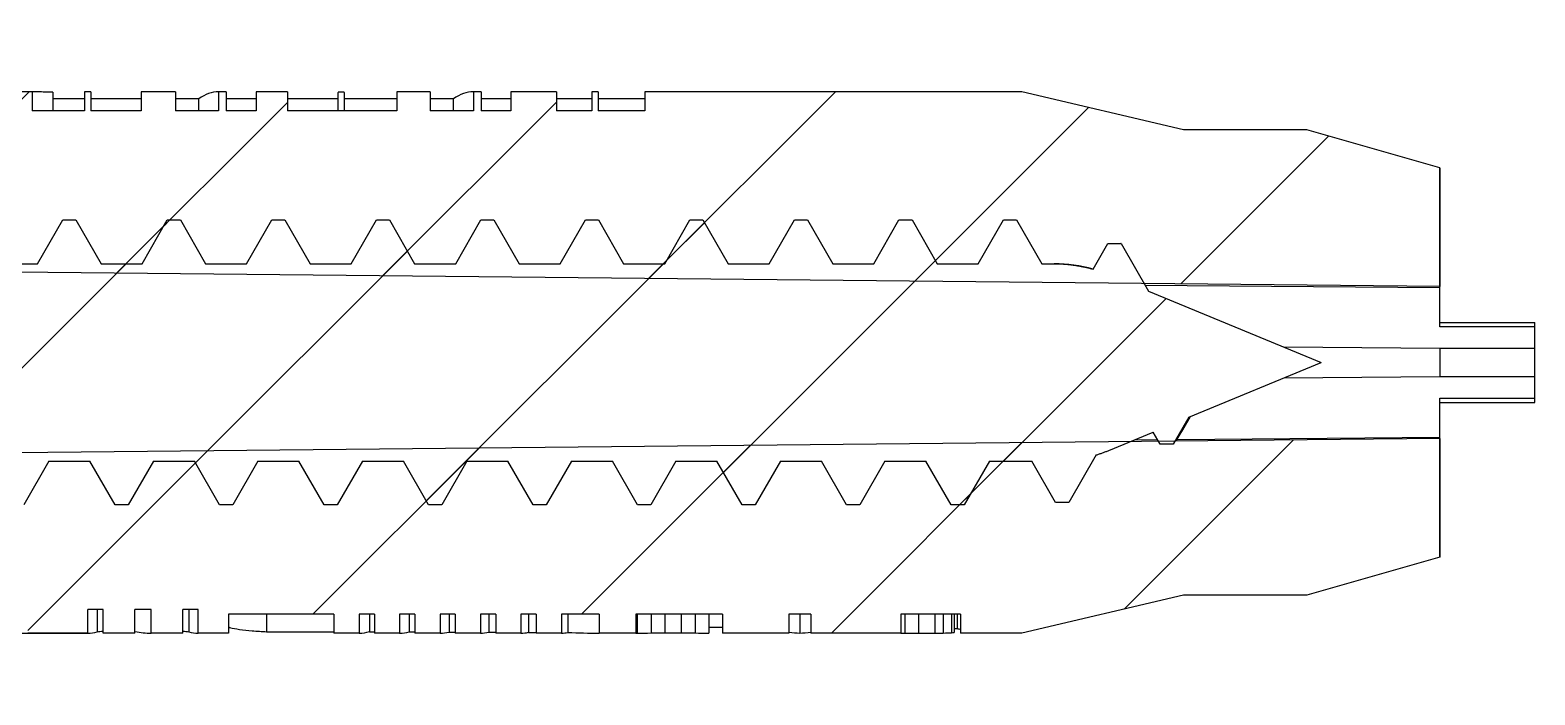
# Model space of a CAD drawing. Header units: millimetres. Extents: x 4625 to 5204, y 1432 to 1835.
# Drawn here: x 4863.88 to 4879.72, y 1701.77 to 1708.77 of the extents above; entities that cross this region are included whole.
import ezdxf

# ---------------------------------------------------------------- set-up
doc = ezdxf.new("R2010")
doc.units = ezdxf.units.MM
pattern_1 = [(45, (3863.7628, 1211.4677), (-1.4142136, 1.4142136), [])]

msp = doc.modelspace()

# ---------------------------------------------------------------- hatches: boundary and pattern name
at = {"linetype": 'Continuous'}
h = msp.add_hatch(dxfattribs=at)
h.set_pattern_fill('DEFAULT__5', color=5, scale=2, angle=45, style=0, pattern_type=0)
h.set_pattern_definition(pattern_1)
edge = h.paths.add_edge_path()
edge.add_line((4852.468, 1701.766), (4852.468, 1704.226))
edge.add_line((4852.168, 1701.766), (4852.468, 1701.766))
edge.add_line((4852.168, 1701.766), (4852.168, 1702.566))
edge.add_spline(control_points=[(4850.65, 1703.505), (4850.927, 1702.894), (4851.497, 1702.54), (4852.168, 1702.566)], knot_values=[0, 0, 0, 0, 1, 1, 1, 1], weights=[1, 0.886633, 0.886633, 1], degree=3, periodic=0)
edge.add_line((4850.65, 1703.505), (4851.967, 1704.516))
edge.add_line((4852.168, 1705.266), (4851.967, 1704.516))
edge.add_line((4852.168, 1705.266), (4851.967, 1706.016))
edge.add_line((4850.65, 1707.026), (4851.967, 1706.016))
edge.add_spline(control_points=[(4850.65, 1707.026), (4850.927, 1707.637), (4851.497, 1707.991), (4852.168, 1707.966)], knot_values=[0, 0, 0, 0, 1, 1, 1, 1], weights=[1, 0.886633, 0.886633, 1], degree=3, periodic=0)
edge.add_line((4852.168, 1707.966), (4852.168, 1708.766))
edge.add_line((4852.168, 1708.766), (4852.468, 1708.766))
edge.add_line((4852.468, 1706.306), (4852.468, 1708.766))
edge.add_line((4852.468, 1706.306), (4852.966, 1706.306))
edge.add_line((4852.966, 1706.306), (4853.224, 1706.754))
edge.add_line((4853.224, 1706.754), (4853.362, 1706.754))
edge.add_line((4853.362, 1706.754), (4853.621, 1706.306))
edge.add_line((4853.621, 1706.306), (4854.059, 1706.306))
edge.add_line((4854.059, 1706.306), (4854.324, 1706.766))
edge.add_line((4854.324, 1706.766), (4854.462, 1706.766))
edge.add_line((4854.462, 1706.766), (4854.727, 1706.306))
edge.add_line((4854.727, 1706.306), (4855.159, 1706.306))
edge.add_line((4855.159, 1706.306), (4855.424, 1706.766))
edge.add_line((4855.424, 1706.766), (4855.562, 1706.766))
edge.add_line((4855.562, 1706.766), (4855.827, 1706.306))
edge.add_line((4855.827, 1706.306), (4856.259, 1706.306))
edge.add_line((4856.259, 1706.306), (4856.524, 1706.766))
edge.add_line((4856.524, 1706.766), (4856.662, 1706.766))
edge.add_line((4856.662, 1706.766), (4856.927, 1706.306))
edge.add_line((4856.927, 1706.306), (4857.359, 1706.306))
edge.add_line((4857.359, 1706.306), (4857.624, 1706.766))
edge.add_line((4857.624, 1706.766), (4857.762, 1706.766))
edge.add_line((4857.762, 1706.766), (4858.027, 1706.306))
edge.add_line((4858.027, 1706.306), (4858.459, 1706.306))
edge.add_line((4858.459, 1706.306), (4858.724, 1706.766))
edge.add_line((4858.724, 1706.766), (4858.862, 1706.766))
edge.add_line((4858.862, 1706.766), (4859.127, 1706.306))
edge.add_line((4859.127, 1706.306), (4859.559, 1706.306))
edge.add_line((4859.559, 1706.306), (4859.824, 1706.766))
edge.add_line((4859.824, 1706.766), (4859.962, 1706.766))
edge.add_line((4859.962, 1706.766), (4860.227, 1706.306))
edge.add_line((4860.227, 1706.306), (4860.659, 1706.306))
edge.add_line((4860.659, 1706.306), (4860.924, 1706.766))
edge.add_line((4860.924, 1706.766), (4861.062, 1706.766))
edge.add_line((4861.062, 1706.766), (4861.327, 1706.306))
edge.add_line((4861.327, 1706.306), (4861.759, 1706.306))
edge.add_line((4861.759, 1706.306), (4862.024, 1706.766))
edge.add_line((4862.024, 1706.766), (4862.162, 1706.766))
edge.add_line((4862.162, 1706.766), (4862.427, 1706.306))
edge.add_line((4862.427, 1706.306), (4862.859, 1706.306))
edge.add_line((4862.859, 1706.306), (4863.124, 1706.766))
edge.add_line((4863.124, 1706.766), (4863.262, 1706.766))
edge.add_line((4863.262, 1706.766), (4863.527, 1706.306))
edge.add_line((4863.527, 1706.306), (4863.959, 1706.306))
edge.add_line((4863.959, 1706.306), (4864.224, 1706.766))
edge.add_line((4864.224, 1706.766), (4864.362, 1706.766))
edge.add_line((4864.362, 1706.766), (4864.627, 1706.306))
edge.add_line((4864.627, 1706.306), (4865.059, 1706.306))
edge.add_line((4865.059, 1706.306), (4865.324, 1706.766))
edge.add_line((4865.324, 1706.766), (4865.462, 1706.766))
edge.add_line((4865.462, 1706.766), (4865.727, 1706.306))
edge.add_line((4865.727, 1706.306), (4866.159, 1706.306))
edge.add_line((4866.159, 1706.306), (4866.424, 1706.766))
edge.add_line((4866.424, 1706.766), (4866.562, 1706.766))
edge.add_line((4866.562, 1706.766), (4866.827, 1706.306))
edge.add_line((4866.827, 1706.306), (4867.259, 1706.306))
edge.add_line((4867.259, 1706.306), (4867.524, 1706.766))
edge.add_line((4867.524, 1706.766), (4867.662, 1706.766))
edge.add_line((4867.662, 1706.766), (4867.927, 1706.306))
edge.add_line((4867.927, 1706.306), (4868.359, 1706.306))
edge.add_line((4868.359, 1706.306), (4868.624, 1706.766))
edge.add_line((4868.624, 1706.766), (4868.762, 1706.766))
edge.add_line((4868.762, 1706.766), (4869.027, 1706.306))
edge.add_line((4869.027, 1706.306), (4869.459, 1706.306))
edge.add_line((4869.459, 1706.306), (4869.724, 1706.766))
edge.add_line((4869.724, 1706.766), (4869.862, 1706.766))
edge.add_line((4869.862, 1706.766), (4870.127, 1706.306))
edge.add_line((4870.127, 1706.306), (4870.559, 1706.306))
edge.add_line((4870.559, 1706.306), (4870.824, 1706.766))
edge.add_line((4870.824, 1706.766), (4870.962, 1706.766))
edge.add_line((4870.962, 1706.766), (4871.227, 1706.306))
edge.add_line((4871.227, 1706.306), (4871.659, 1706.306))
edge.add_line((4871.659, 1706.306), (4871.924, 1706.766))
edge.add_line((4871.924, 1706.766), (4872.062, 1706.766))
edge.add_line((4872.062, 1706.766), (4872.327, 1706.306))
edge.add_line((4872.327, 1706.306), (4872.759, 1706.306))
edge.add_line((4872.759, 1706.306), (4873.024, 1706.766))
edge.add_line((4873.024, 1706.766), (4873.162, 1706.766))
edge.add_line((4873.162, 1706.766), (4873.427, 1706.306))
edge.add_line((4873.427, 1706.306), (4873.859, 1706.306))
edge.add_line((4873.859, 1706.306), (4874.124, 1706.766))
edge.add_line((4874.124, 1706.766), (4874.262, 1706.766))
edge.add_line((4874.262, 1706.766), (4874.527, 1706.306))
edge.add_line((4874.527, 1706.306), (4874.659, 1706.306))
edge.add_spline(control_points=[(4874.659, 1706.306), (4874.798, 1706.306), (4874.935, 1706.286), (4875.069, 1706.249)], knot_values=[0, 0, 0, 0, 1, 1, 1, 1], weights=[1, 0.993634, 0.993634, 1], degree=3, periodic=0)
edge.add_line((4875.069, 1706.249), (4875.224, 1706.518))
edge.add_line((4875.224, 1706.518), (4875.362, 1706.518))
edge.add_line((4875.362, 1706.518), (4875.65, 1706.018))
edge.add_line((4875.65, 1706.018), (4877.468, 1705.266))
edge.add_line((4876.076, 1704.689), (4877.468, 1705.266))
edge.add_line((4876.076, 1704.689), (4875.912, 1704.404))
edge.add_line((4875.912, 1704.404), (4875.774, 1704.404))
edge.add_line((4875.774, 1704.404), (4875.7, 1704.533))
edge.add_line((4875.233, 1704.34), (4875.7, 1704.533))
edge.add_spline(control_points=[(4875.101, 1704.292), (4875.146, 1704.306), (4875.19, 1704.322), (4875.233, 1704.34)], knot_values=[0, 0, 0, 0, 1, 1, 1, 1], weights=[1, 0.999274, 0.999274, 1], degree=3, periodic=0)
edge.add_line((4875.101, 1704.292), (4874.812, 1703.791))
edge.add_line((4874.812, 1703.791), (4874.674, 1703.791))
edge.add_line((4874.674, 1703.791), (4874.423, 1704.226))
edge.add_line((4873.977, 1704.226), (4874.423, 1704.226))
edge.add_line((4873.977, 1704.226), (4873.712, 1703.766))
edge.add_line((4873.712, 1703.766), (4873.574, 1703.766))
edge.add_line((4873.574, 1703.766), (4873.309, 1704.226))
edge.add_line((4872.877, 1704.226), (4873.309, 1704.226))
edge.add_line((4872.877, 1704.226), (4872.612, 1703.766))
edge.add_line((4872.612, 1703.766), (4872.474, 1703.766))
edge.add_line((4872.474, 1703.766), (4872.209, 1704.226))
edge.add_line((4871.777, 1704.226), (4872.209, 1704.226))
edge.add_line((4871.777, 1704.226), (4871.512, 1703.766))
edge.add_line((4871.512, 1703.766), (4871.374, 1703.766))
edge.add_line((4871.374, 1703.766), (4871.109, 1704.226))
edge.add_line((4870.677, 1704.226), (4871.109, 1704.226))
edge.add_line((4870.677, 1704.226), (4870.412, 1703.766))
edge.add_line((4870.412, 1703.766), (4870.274, 1703.766))
edge.add_line((4870.274, 1703.766), (4870.009, 1704.226))
edge.add_line((4869.577, 1704.226), (4870.009, 1704.226))
edge.add_line((4869.577, 1704.226), (4869.312, 1703.766))
edge.add_line((4869.312, 1703.766), (4869.174, 1703.766))
edge.add_line((4869.174, 1703.766), (4868.909, 1704.226))
edge.add_line((4868.477, 1704.226), (4868.909, 1704.226))
edge.add_line((4868.477, 1704.226), (4868.212, 1703.766))
edge.add_line((4868.212, 1703.766), (4868.074, 1703.766))
edge.add_line((4868.074, 1703.766), (4867.809, 1704.226))
edge.add_line((4867.377, 1704.226), (4867.809, 1704.226))
edge.add_line((4867.377, 1704.226), (4867.112, 1703.766))
edge.add_line((4867.112, 1703.766), (4866.974, 1703.766))
edge.add_line((4866.974, 1703.766), (4866.709, 1704.226))
edge.add_line((4866.277, 1704.226), (4866.709, 1704.226))
edge.add_line((4866.277, 1704.226), (4866.012, 1703.766))
edge.add_line((4866.012, 1703.766), (4865.874, 1703.766))
edge.add_line((4865.874, 1703.766), (4865.609, 1704.226))
edge.add_line((4865.177, 1704.226), (4865.609, 1704.226))
edge.add_line((4865.177, 1704.226), (4864.912, 1703.766))
edge.add_line((4864.912, 1703.766), (4864.774, 1703.766))
edge.add_line((4864.774, 1703.766), (4864.509, 1704.226))
edge.add_line((4864.077, 1704.226), (4864.509, 1704.226))
edge.add_line((4864.077, 1704.226), (4863.812, 1703.766))
edge.add_line((4863.812, 1703.766), (4863.674, 1703.766))
edge.add_line((4863.674, 1703.766), (4863.409, 1704.226))
edge.add_line((4862.977, 1704.226), (4863.409, 1704.226))
edge.add_line((4862.977, 1704.226), (4862.712, 1703.766))
edge.add_line((4862.712, 1703.766), (4862.574, 1703.766))
edge.add_line((4862.574, 1703.766), (4862.309, 1704.226))
edge.add_line((4861.877, 1704.226), (4862.309, 1704.226))
edge.add_line((4861.877, 1704.226), (4861.612, 1703.766))
edge.add_line((4861.612, 1703.766), (4861.474, 1703.766))
edge.add_line((4861.474, 1703.766), (4861.209, 1704.226))
edge.add_line((4860.777, 1704.226), (4861.209, 1704.226))
edge.add_line((4860.777, 1704.226), (4860.512, 1703.766))
edge.add_line((4860.512, 1703.766), (4860.374, 1703.766))
edge.add_line((4860.374, 1703.766), (4860.109, 1704.226))
edge.add_line((4859.677, 1704.226), (4860.109, 1704.226))
edge.add_line((4859.677, 1704.226), (4859.412, 1703.766))
edge.add_line((4859.412, 1703.766), (4859.274, 1703.766))
edge.add_line((4859.274, 1703.766), (4859.009, 1704.226))
edge.add_line((4858.577, 1704.226), (4859.009, 1704.226))
edge.add_line((4858.577, 1704.226), (4858.312, 1703.766))
edge.add_line((4858.312, 1703.766), (4858.174, 1703.766))
edge.add_line((4858.174, 1703.766), (4857.909, 1704.226))
edge.add_line((4857.477, 1704.226), (4857.909, 1704.226))
edge.add_line((4857.477, 1704.226), (4857.212, 1703.766))
edge.add_line((4857.212, 1703.766), (4857.074, 1703.766))
edge.add_line((4857.074, 1703.766), (4856.809, 1704.226))
edge.add_line((4856.377, 1704.226), (4856.809, 1704.226))
edge.add_line((4856.377, 1704.226), (4856.112, 1703.766))
edge.add_line((4856.112, 1703.766), (4855.974, 1703.766))
edge.add_line((4855.974, 1703.766), (4855.709, 1704.226))
edge.add_line((4855.277, 1704.226), (4855.709, 1704.226))
edge.add_line((4855.277, 1704.226), (4855.012, 1703.766))
edge.add_line((4855.012, 1703.766), (4854.874, 1703.766))
edge.add_line((4854.874, 1703.766), (4854.609, 1704.226))
edge.add_line((4854.177, 1704.226), (4854.609, 1704.226))
edge.add_line((4854.177, 1704.226), (4853.912, 1703.766))
edge.add_line((4853.912, 1703.766), (4853.774, 1703.766))
edge.add_line((4853.774, 1703.766), (4853.509, 1704.226))
edge.add_line((4852.944, 1704.226), (4853.509, 1704.226))
edge.add_line((4852.944, 1704.226), (4852.812, 1703.997))
edge.add_line((4852.812, 1703.997), (4852.674, 1703.997))
edge.add_line((4852.674, 1703.997), (4852.543, 1704.226))
edge.add_line((4852.468, 1704.226), (4852.543, 1704.226))
h = msp.add_hatch(dxfattribs=at)
h.set_pattern_fill('DEFAULT__6', color=5, scale=2, angle=45, style=0, pattern_type=0)
h.set_pattern_definition(pattern_1)
edge = h.paths.add_edge_path()
edge.add_line((4878.718, 1704.466), (4863.718, 1704.316))
edge.add_line((4878.718, 1704.466), (4878.718, 1703.216))
edge.add_line((4878.718, 1703.216), (4877.318, 1702.816))
edge.add_line((4877.318, 1702.816), (4876.018, 1702.816))
edge.add_line((4876.018, 1702.816), (4874.318, 1702.416))
edge.add_line((4874.318, 1702.416), (4873.674, 1702.416))
edge.add_line((4873.674, 1702.616), (4873.674, 1702.416))
edge.add_line((4873.674, 1702.616), (4873.044, 1702.616))
edge.add_line((4873.044, 1702.616), (4873.044, 1702.416))
edge.add_line((4873.044, 1702.416), (4872.097, 1702.416))
edge.add_line((4872.097, 1702.616), (4872.097, 1702.416))
edge.add_line((4872.097, 1702.616), (4871.867, 1702.616))
edge.add_line((4871.867, 1702.616), (4871.867, 1702.416))
edge.add_line((4871.867, 1702.416), (4871.169, 1702.416))
edge.add_line((4871.169, 1702.616), (4871.169, 1702.416))
edge.add_line((4871.169, 1702.616), (4870.255, 1702.616))
edge.add_line((4870.255, 1702.616), (4870.255, 1702.416))
edge.add_line((4870.255, 1702.416), (4869.868, 1702.416))
edge.add_line((4869.868, 1702.616), (4869.868, 1702.416))
edge.add_line((4869.868, 1702.616), (4869.472, 1702.616))
edge.add_line((4869.472, 1702.616), (4869.472, 1702.416))
edge.add_line((4869.472, 1702.416), (4869.206, 1702.416))
edge.add_line((4869.206, 1702.616), (4869.206, 1702.416))
edge.add_line((4869.206, 1702.616), (4869.046, 1702.616))
edge.add_line((4869.046, 1702.616), (4869.046, 1702.416))
edge.add_line((4869.046, 1702.416), (4868.78, 1702.416))
edge.add_line((4868.78, 1702.616), (4868.78, 1702.416))
edge.add_line((4868.78, 1702.616), (4868.62, 1702.616))
edge.add_line((4868.62, 1702.616), (4868.62, 1702.416))
edge.add_line((4868.62, 1702.416), (4868.354, 1702.416))
edge.add_line((4868.354, 1702.616), (4868.354, 1702.416))
edge.add_line((4868.354, 1702.616), (4868.195, 1702.616))
edge.add_line((4868.195, 1702.616), (4868.195, 1702.416))
edge.add_line((4868.195, 1702.416), (4867.929, 1702.416))
edge.add_line((4867.929, 1702.616), (4867.929, 1702.416))
edge.add_line((4867.929, 1702.616), (4867.769, 1702.616))
edge.add_line((4867.769, 1702.616), (4867.769, 1702.416))
edge.add_line((4867.769, 1702.416), (4867.503, 1702.416))
edge.add_line((4867.503, 1702.616), (4867.503, 1702.416))
edge.add_line((4867.503, 1702.616), (4867.343, 1702.616))
edge.add_line((4867.343, 1702.616), (4867.343, 1702.416))
edge.add_line((4867.343, 1702.416), (4867.077, 1702.416))
edge.add_line((4867.077, 1702.616), (4867.077, 1702.416))
edge.add_line((4867.077, 1702.616), (4865.968, 1702.616))
edge.add_line((4865.968, 1702.616), (4865.968, 1702.416))
edge.add_line((4865.968, 1702.416), (4865.647, 1702.416))
edge.add_line((4865.647, 1702.416), (4865.647, 1702.666))
edge.add_line((4865.647, 1702.666), (4865.489, 1702.666))
edge.add_line((4865.489, 1702.416), (4865.489, 1702.666))
edge.add_line((4865.489, 1702.416), (4865.154, 1702.416))
edge.add_line((4865.154, 1702.416), (4865.154, 1702.666))
edge.add_line((4865.154, 1702.666), (4864.982, 1702.666))
edge.add_line((4864.982, 1702.416), (4864.982, 1702.666))
edge.add_line((4864.982, 1702.416), (4864.647, 1702.416))
edge.add_line((4864.647, 1702.416), (4864.647, 1702.666))
edge.add_line((4864.647, 1702.666), (4864.489, 1702.666))
edge.add_line((4864.489, 1702.416), (4864.489, 1702.666))
edge.add_line((4864.489, 1702.416), (4863.856, 1702.416))
edge.add_line((4863.856, 1702.616), (4863.856, 1702.416))
edge.add_line((4863.856, 1702.616), (4863.457, 1702.616))
edge.add_line((4863.457, 1702.616), (4863.457, 1702.416))
edge.add_line((4863.457, 1702.416), (4862.868, 1702.416))
edge.add_line((4862.868, 1702.416), (4862.268, 1702.398))
edge.add_line((4862.268, 1702.616), (4862.268, 1702.398))
edge.add_line((4862.268, 1702.616), (4862.064, 1702.616))
edge.add_line((4862.064, 1702.616), (4862.064, 1702.392))
edge.add_line((4862.064, 1702.392), (4861.709, 1702.382))
edge.add_line((4861.709, 1702.616), (4861.709, 1702.382))
edge.add_line((4861.709, 1702.616), (4861.535, 1702.616))
edge.add_line((4861.535, 1702.616), (4861.535, 1702.377))
edge.add_line((4861.535, 1702.377), (4860.868, 1702.358))
edge.add_line((4860.868, 1702.358), (4857.268, 1701.916))
edge.add_line((4857.268, 1701.916), (4857.268, 1702.57))
edge.add_line((4857.268, 1702.57), (4854.515, 1702.57))
edge.add_line((4854.515, 1702.57), (4854.038, 1701.766))
edge.add_line((4853.868, 1701.766), (4854.038, 1701.766))
edge.add_line((4853.868, 1701.766), (4853.868, 1702.811))
edge.add_spline(control_points=[(4854.193, 1703.141), (4854.002, 1703.137), (4853.868, 1703.001), (4853.868, 1702.811)], knot_values=[0, 0, 0, 0, 1, 1, 1, 1], weights=[1, 0.808503, 0.808503, 1], degree=3, periodic=0)
edge.add_line((4854.374, 1703.143), (4854.193, 1703.141))
edge.add_line((4854.374, 1703.143), (4854.368, 1703.143))
edge.add_line((4854.368, 1703.266), (4854.368, 1703.143))
edge.add_line((4859.089, 1703.266), (4854.368, 1703.266))
edge.add_line((4863.718, 1704.316), (4859.089, 1703.266))
edge = h.paths.add_edge_path()
edge.add_line((4878.718, 1706.066), (4863.718, 1706.216))
edge.add_line((4863.718, 1706.216), (4859.089, 1707.266))
edge.add_line((4859.089, 1707.266), (4854.368, 1707.266))
edge.add_line((4854.368, 1707.388), (4854.368, 1707.266))
edge.add_line((4854.374, 1707.388), (4854.368, 1707.388))
edge.add_line((4854.374, 1707.388), (4854.193, 1707.391))
edge.add_spline(control_points=[(4854.193, 1707.391), (4854.002, 1707.394), (4853.868, 1707.53), (4853.868, 1707.72)], knot_values=[0, 0, 0, 0, 1, 1, 1, 1], weights=[1, 0.808503, 0.808503, 1], degree=3, periodic=0)
edge.add_line((4853.868, 1707.72), (4853.868, 1708.766))
edge.add_line((4853.868, 1708.766), (4854.038, 1708.766))
edge.add_line((4854.515, 1707.961), (4854.038, 1708.766))
edge.add_line((4857.268, 1707.961), (4854.515, 1707.961))
edge.add_line((4857.268, 1707.961), (4857.268, 1708.616))
edge.add_line((4860.868, 1708.173), (4857.268, 1708.616))
edge.add_line((4862.868, 1708.116), (4860.868, 1708.173))
edge.add_line((4863.903, 1708.116), (4862.868, 1708.116))
edge.add_line((4863.903, 1708.116), (4863.903, 1707.916))
edge.add_line((4864.452, 1707.916), (4863.903, 1707.916))
edge.add_line((4864.452, 1708.116), (4864.452, 1707.916))
edge.add_line((4864.519, 1708.116), (4864.452, 1708.116))
edge.add_line((4864.519, 1708.116), (4864.519, 1707.916))
edge.add_line((4865.05, 1707.916), (4864.519, 1707.916))
edge.add_line((4865.05, 1708.116), (4865.05, 1707.916))
edge.add_line((4865.41, 1708.116), (4865.05, 1708.116))
edge.add_line((4865.41, 1708.116), (4865.41, 1707.916))
edge.add_line((4865.864, 1707.916), (4865.41, 1707.916))
edge.add_line((4865.864, 1708.116), (4865.864, 1707.916))
edge.add_line((4865.945, 1708.116), (4865.864, 1708.116))
edge.add_line((4865.945, 1708.116), (4865.945, 1707.916))
edge.add_line((4866.258, 1707.916), (4865.945, 1707.916))
edge.add_line((4866.258, 1708.116), (4866.258, 1707.916))
edge.add_line((4866.588, 1708.116), (4866.258, 1708.116))
edge.add_line((4866.588, 1708.116), (4866.588, 1707.916))
edge.add_line((4867.738, 1707.916), (4866.588, 1707.916))
edge.add_line((4867.738, 1708.116), (4867.738, 1707.916))
edge.add_line((4868.091, 1708.116), (4867.738, 1708.116))
edge.add_line((4868.091, 1708.116), (4868.091, 1707.916))
edge.add_line((4868.545, 1707.916), (4868.091, 1707.916))
edge.add_line((4868.545, 1708.116), (4868.545, 1707.916))
edge.add_line((4868.626, 1708.116), (4868.545, 1708.116))
edge.add_line((4868.626, 1708.116), (4868.626, 1707.916))
edge.add_line((4868.939, 1707.916), (4868.626, 1707.916))
edge.add_line((4868.939, 1708.116), (4868.939, 1707.916))
edge.add_line((4869.419, 1708.116), (4868.939, 1708.116))
edge.add_line((4869.419, 1708.116), (4869.419, 1707.916))
edge.add_line((4869.793, 1707.916), (4869.419, 1707.916))
edge.add_line((4869.793, 1708.116), (4869.793, 1707.916))
edge.add_line((4869.859, 1708.116), (4869.793, 1708.116))
edge.add_line((4869.859, 1708.116), (4869.859, 1707.916))
edge.add_line((4870.351, 1707.916), (4869.859, 1707.916))
edge.add_line((4870.351, 1708.116), (4870.351, 1707.916))
edge.add_line((4874.318, 1708.116), (4870.351, 1708.116))
edge.add_line((4876.018, 1707.716), (4874.318, 1708.116))
edge.add_line((4877.318, 1707.716), (4876.018, 1707.716))
edge.add_line((4878.718, 1707.316), (4877.318, 1707.716))
edge.add_line((4878.718, 1707.316), (4878.718, 1706.066))

# ---------------------------------------------------------------- linework, layer by layer
at = {"color": 7, "linetype": 'Continuous'}
for p, q in [((4863.903, 1708.116), (4862.868, 1708.116)), ((4863.903, 1708.116), (4862.868, 1708.116)), ((4863.903, 1708.116), (4863.903, 1707.916)), ((4863.903, 1708.116), (4863.903, 1707.916)), ((4864.12, 1708.111), (4864.12, 1707.916)), ((4864.452, 1708.04), (4864.12, 1708.04)), ((4864.519, 1708.116), (4864.452, 1708.116)), ((4864.452, 1708.116), (4864.452, 1707.916)), ((4864.519, 1708.116), (4864.452, 1708.116)), ((4864.452, 1708.116), (4864.452, 1707.916)), ((4864.519, 1708.116), (4864.519, 1707.916)), ((4864.519, 1708.116), (4864.519, 1707.916)), ((4865.05, 1708.04), (4864.519, 1708.04)), ((4865.41, 1708.116), (4865.05, 1708.116)), ((4865.05, 1708.116), (4865.05, 1707.916)), ((4865.41, 1708.116), (4865.05, 1708.116)), ((4865.05, 1708.116), (4865.05, 1707.916)), ((4865.41, 1708.116), (4865.41, 1707.916)), ((4865.41, 1708.116), (4865.41, 1707.916)), ((4865.655, 1708.04), (4865.41, 1708.04)), ((4865.655, 1707.916), (4865.655, 1708.04)), ((4865.945, 1708.116), (4865.864, 1708.116)), ((4865.864, 1708.116), (4865.864, 1707.916)), ((4865.945, 1708.116), (4865.864, 1708.116)), ((4865.864, 1708.116), (4865.864, 1707.916)), ((4865.945, 1708.116), (4865.945, 1707.916)), ((4865.945, 1708.116), (4865.945, 1707.916)), ((4866.258, 1708.04), (4865.945, 1708.04)), ((4866.588, 1708.116), (4866.258, 1708.116)), ((4866.258, 1708.116), (4866.258, 1707.916)), ((4866.588, 1708.116), (4866.258, 1708.116)), ((4866.258, 1708.116), (4866.258, 1707.916)), ((4866.588, 1708.116), (4866.588, 1707.916)), ((4866.588, 1708.116), (4866.588, 1707.916)), ((4867.121, 1708.04), (4866.588, 1708.04)), ((4867.121, 1707.916), (4867.121, 1708.11)), ((4867.187, 1708.11), (4867.187, 1707.916)), ((4867.738, 1708.04), (4867.187, 1708.04)), ((4868.091, 1708.116), (4867.738, 1708.116)), ((4867.738, 1708.116), (4867.738, 1707.916)), ((4868.091, 1708.116), (4867.738, 1708.116)), ((4867.738, 1708.116), (4867.738, 1707.916)), ((4868.091, 1708.116), (4868.091, 1707.916)), ((4868.091, 1708.116), (4868.091, 1707.916)), ((4868.336, 1708.04), (4868.091, 1708.04)), ((4868.336, 1707.916), (4868.336, 1708.04)), ((4868.626, 1708.116), (4868.545, 1708.116)), ((4868.545, 1708.116), (4868.545, 1707.916)), ((4868.626, 1708.116), (4868.545, 1708.116)), ((4868.545, 1708.116), (4868.545, 1707.916)), ((4868.626, 1708.116), (4868.626, 1707.916)), ((4868.626, 1708.116), (4868.626, 1707.916)), ((4868.939, 1708.04), (4868.626, 1708.04)), ((4869.419, 1708.116), (4868.939, 1708.116)), ((4868.939, 1708.116), (4868.939, 1707.916)), ((4869.419, 1708.116), (4868.939, 1708.116)), ((4868.939, 1708.116), (4868.939, 1707.916)), ((4869.419, 1708.116), (4869.419, 1707.916)), ((4869.419, 1708.116), (4869.419, 1707.916)), ((4869.793, 1708.04), (4869.419, 1708.04)), ((4869.859, 1708.116), (4869.793, 1708.116)), ((4869.793, 1708.116), (4869.793, 1707.916)), ((4869.859, 1708.116), (4869.793, 1708.116)), ((4869.793, 1708.116), (4869.793, 1707.916)), ((4869.859, 1708.116), (4869.859, 1707.916)), ((4869.859, 1708.116), (4869.859, 1707.916)), ((4870.351, 1708.04), (4869.859, 1708.04)), ((4874.318, 1708.116), (4870.351, 1708.116)), ((4870.351, 1708.116), (4870.351, 1707.916)), ((4874.318, 1708.116), (4870.351, 1708.116)), ((4870.351, 1708.116), (4870.351, 1707.916)), ((4876.018, 1707.716), (4874.318, 1708.116)), ((4876.018, 1707.716), (4874.318, 1708.116)), ((4864.452, 1707.916), (4863.903, 1707.916)), ((4864.452, 1707.916), (4863.903, 1707.916)), ((4865.05, 1707.916), (4864.519, 1707.916)), ((4865.05, 1707.916), (4864.519, 1707.916)), ((4865.864, 1707.916), (4865.41, 1707.916)), ((4865.864, 1707.916), (4865.41, 1707.916)), ((4866.258, 1707.916), (4865.945, 1707.916)), ((4866.258, 1707.916), (4865.945, 1707.916)), ((4867.738, 1707.916), (4866.588, 1707.916)), ((4867.738, 1707.916), (4866.588, 1707.916)), ((4868.545, 1707.916), (4868.091, 1707.916)), ((4868.545, 1707.916), (4868.091, 1707.916)), ((4868.939, 1707.916), (4868.626, 1707.916)), ((4868.939, 1707.916), (4868.626, 1707.916)), ((4869.793, 1707.916), (4869.419, 1707.916)), ((4869.793, 1707.916), (4869.419, 1707.916)), ((4870.351, 1707.916), (4869.859, 1707.916)), ((4870.351, 1707.916), (4869.859, 1707.916)), ((4877.318, 1707.716), (4876.018, 1707.716)), ((4877.318, 1707.716), (4876.018, 1707.716)), ((4878.718, 1707.316), (4877.318, 1707.716)), ((4878.718, 1707.316), (4877.318, 1707.716)), ((4878.718, 1705.641), (4878.718, 1707.316)), ((4878.718, 1707.316), (4878.718, 1706.066)), ((4863.959, 1706.306), (4864.224, 1706.766)), ((4863.959, 1706.306), (4864.224, 1706.766)), ((4864.224, 1706.766), (4864.362, 1706.766)), ((4864.224, 1706.766), (4864.362, 1706.766)), ((4864.362, 1706.766), (4864.627, 1706.306)), ((4864.362, 1706.766), (4864.627, 1706.306)), ((4865.059, 1706.306), (4865.324, 1706.766)), ((4865.059, 1706.306), (4865.324, 1706.766)), ((4865.324, 1706.766), (4865.462, 1706.766)), ((4865.324, 1706.766), (4865.462, 1706.766)), ((4865.462, 1706.766), (4865.727, 1706.306)), ((4865.462, 1706.766), (4865.727, 1706.306)), ((4866.159, 1706.306), (4866.424, 1706.766)), ((4866.159, 1706.306), (4866.424, 1706.766)), ((4866.424, 1706.766), (4866.562, 1706.766)), ((4866.424, 1706.766), (4866.562, 1706.766)), ((4866.562, 1706.766), (4866.827, 1706.306)), ((4866.562, 1706.766), (4866.827, 1706.306)), ((4867.259, 1706.306), (4867.524, 1706.766)), ((4867.259, 1706.306), (4867.524, 1706.766)), ((4867.524, 1706.766), (4867.662, 1706.766)), ((4867.524, 1706.766), (4867.662, 1706.766)), ((4867.662, 1706.766), (4867.927, 1706.306)), ((4867.662, 1706.766), (4867.927, 1706.306)), ((4868.359, 1706.306), (4868.624, 1706.766)), ((4868.359, 1706.306), (4868.624, 1706.766)), ((4868.624, 1706.766), (4868.762, 1706.766)), ((4868.624, 1706.766), (4868.762, 1706.766)), ((4868.762, 1706.766), (4869.027, 1706.306)), ((4868.762, 1706.766), (4869.027, 1706.306)), ((4869.459, 1706.306), (4869.724, 1706.766)), ((4869.459, 1706.306), (4869.724, 1706.766)), ((4869.724, 1706.766), (4869.862, 1706.766)), ((4869.724, 1706.766), (4869.862, 1706.766)), ((4869.862, 1706.766), (4870.127, 1706.306)), ((4869.862, 1706.766), (4870.127, 1706.306)), ((4870.559, 1706.306), (4870.824, 1706.766)), ((4870.559, 1706.306), (4870.824, 1706.766)), ((4870.824, 1706.766), (4870.962, 1706.766)), ((4870.824, 1706.766), (4870.962, 1706.766)), ((4870.962, 1706.766), (4871.227, 1706.306)), ((4870.962, 1706.766), (4871.227, 1706.306)), ((4871.659, 1706.306), (4871.924, 1706.766)), ((4871.659, 1706.306), (4871.924, 1706.766)), ((4871.924, 1706.766), (4872.062, 1706.766)), ((4871.924, 1706.766), (4872.062, 1706.766)), ((4872.062, 1706.766), (4872.327, 1706.306)), ((4872.062, 1706.766), (4872.327, 1706.306)), ((4872.759, 1706.306), (4873.024, 1706.766)), ((4872.759, 1706.306), (4873.024, 1706.766)), ((4873.024, 1706.766), (4873.162, 1706.766)), ((4873.024, 1706.766), (4873.162, 1706.766)), ((4873.162, 1706.766), (4873.427, 1706.306)), ((4873.162, 1706.766), (4873.427, 1706.306)), ((4873.859, 1706.306), (4874.124, 1706.766)), ((4873.859, 1706.306), (4874.124, 1706.766)), ((4874.124, 1706.766), (4874.262, 1706.766)), ((4874.124, 1706.766), (4874.262, 1706.766)), ((4874.262, 1706.766), (4874.527, 1706.306)), ((4874.262, 1706.766), (4874.527, 1706.306)), ((4875.069, 1706.249), (4875.224, 1706.518)), ((4875.224, 1706.518), (4875.362, 1706.518)), ((4875.346, 1706.518), (4875.362, 1706.518)), ((4875.362, 1706.518), (4875.65, 1706.018)), ((4875.362, 1706.518), (4875.65, 1706.018)), ((4863.527, 1706.306), (4863.959, 1706.306)), ((4863.527, 1706.306), (4863.959, 1706.306)), ((4864.627, 1706.306), (4865.059, 1706.306)), ((4864.627, 1706.306), (4865.059, 1706.306)), ((4865.727, 1706.306), (4866.159, 1706.306)), ((4865.727, 1706.306), (4866.159, 1706.306)), ((4866.827, 1706.306), (4867.259, 1706.306)), ((4866.827, 1706.306), (4867.259, 1706.306)), ((4867.927, 1706.306), (4868.359, 1706.306)), ((4867.927, 1706.306), (4868.359, 1706.306)), ((4869.027, 1706.306), (4869.459, 1706.306)), ((4869.027, 1706.306), (4869.459, 1706.306)), ((4870.127, 1706.306), (4870.559, 1706.306)), ((4870.127, 1706.306), (4870.559, 1706.306)), ((4871.227, 1706.306), (4871.659, 1706.306)), ((4871.227, 1706.306), (4871.659, 1706.306)), ((4872.327, 1706.306), (4872.759, 1706.306)), ((4872.327, 1706.306), (4872.759, 1706.306)), ((4873.427, 1706.306), (4873.859, 1706.306)), ((4873.427, 1706.306), (4873.859, 1706.306)), ((4874.527, 1706.306), (4874.659, 1706.306)), ((4874.527, 1706.306), (4874.659, 1706.306)), ((4878.718, 1706.066), (4863.718, 1706.216)), ((4878.718, 1706.066), (4863.718, 1706.216)), ((4878.718, 1706.051), (4875.616, 1706.078)), ((4875.65, 1706.018), (4877.468, 1705.266)), ((4875.65, 1706.018), (4877.468, 1705.266)), ((4878.718, 1705.685), (4879.718, 1705.685)), ((4879.718, 1704.846), (4879.718, 1705.685)), ((4879.718, 1705.641), (4878.718, 1705.641)), ((4877.074, 1705.429), (4878.718, 1705.415)), ((4878.718, 1705.415), (4879.718, 1705.415)), ((4878.718, 1705.415), (4878.718, 1705.116)), ((4876.076, 1704.689), (4877.468, 1705.266)), ((4876.076, 1704.689), (4877.468, 1705.266)), ((4878.718, 1705.116), (4877.074, 1705.102)), ((4879.718, 1705.116), (4878.718, 1705.116)), ((4878.718, 1704.89), (4879.718, 1704.89)), ((4878.718, 1703.216), (4878.718, 1704.89)), ((4876.011, 1704.557), (4876.094, 1704.697)), ((4878.718, 1704.846), (4879.718, 1704.846)), ((4876.076, 1704.689), (4875.912, 1704.404)), ((4876.076, 1704.689), (4875.912, 1704.404)), ((4875.946, 1704.447), (4876.011, 1704.557)), ((4878.718, 1704.466), (4863.718, 1704.316)), ((4878.718, 1704.466), (4863.718, 1704.316)), ((4875.233, 1704.34), (4875.7, 1704.533)), ((4875.233, 1704.34), (4875.7, 1704.533)), ((4875.506, 1704.453), (4875.745, 1704.455)), ((4875.774, 1704.404), (4875.7, 1704.533)), ((4875.774, 1704.404), (4875.7, 1704.533)), ((4875.912, 1704.404), (4875.774, 1704.404)), ((4875.912, 1704.404), (4875.774, 1704.404)), ((4875.952, 1704.456), (4878.718, 1704.48)), ((4878.718, 1704.466), (4878.718, 1703.216)), ((4864.077, 1704.226), (4863.812, 1703.766)), ((4864.077, 1704.226), (4863.812, 1703.766)), ((4864.077, 1704.226), (4864.509, 1704.226)), ((4864.077, 1704.226), (4864.509, 1704.226)), ((4864.774, 1703.766), (4864.509, 1704.226)), ((4864.774, 1703.766), (4864.509, 1704.226)), ((4865.177, 1704.226), (4864.912, 1703.766)), ((4865.177, 1704.226), (4864.912, 1703.766)), ((4865.177, 1704.226), (4865.609, 1704.226)), ((4865.177, 1704.226), (4865.609, 1704.226)), ((4865.874, 1703.766), (4865.609, 1704.226)), ((4865.874, 1703.766), (4865.609, 1704.226)), ((4866.277, 1704.226), (4866.012, 1703.766)), ((4866.277, 1704.226), (4866.012, 1703.766)), ((4866.277, 1704.226), (4866.709, 1704.226)), ((4866.277, 1704.226), (4866.709, 1704.226)), ((4866.974, 1703.766), (4866.709, 1704.226)), ((4866.974, 1703.766), (4866.709, 1704.226)), ((4867.377, 1704.226), (4867.112, 1703.766)), ((4867.377, 1704.226), (4867.112, 1703.766)), ((4867.377, 1704.226), (4867.809, 1704.226)), ((4867.377, 1704.226), (4867.809, 1704.226)), ((4868.074, 1703.766), (4867.809, 1704.226)), ((4868.074, 1703.766), (4867.809, 1704.226)), ((4868.477, 1704.226), (4868.212, 1703.766)), ((4868.477, 1704.226), (4868.212, 1703.766)), ((4868.477, 1704.226), (4868.909, 1704.226)), ((4868.477, 1704.226), (4868.909, 1704.226)), ((4869.174, 1703.766), (4868.909, 1704.226)), ((4869.174, 1703.766), (4868.909, 1704.226)), ((4869.577, 1704.226), (4869.312, 1703.766)), ((4869.577, 1704.226), (4869.312, 1703.766)), ((4869.577, 1704.226), (4870.009, 1704.226)), ((4869.577, 1704.226), (4870.009, 1704.226)), ((4870.274, 1703.766), (4870.009, 1704.226)), ((4870.274, 1703.766), (4870.009, 1704.226)), ((4870.677, 1704.226), (4870.412, 1703.766)), ((4870.677, 1704.226), (4870.412, 1703.766)), ((4870.677, 1704.226), (4871.109, 1704.226)), ((4870.677, 1704.226), (4871.109, 1704.226)), ((4871.374, 1703.766), (4871.109, 1704.226)), ((4871.374, 1703.766), (4871.109, 1704.226)), ((4871.777, 1704.226), (4871.512, 1703.766)), ((4871.777, 1704.226), (4871.512, 1703.766)), ((4871.777, 1704.226), (4872.209, 1704.226)), ((4871.777, 1704.226), (4872.209, 1704.226)), ((4872.474, 1703.766), (4872.209, 1704.226)), ((4872.474, 1703.766), (4872.209, 1704.226)), ((4872.877, 1704.226), (4872.612, 1703.766)), ((4872.877, 1704.226), (4872.612, 1703.766)), ((4872.877, 1704.226), (4873.309, 1704.226)), ((4872.877, 1704.226), (4873.309, 1704.226)), ((4873.574, 1703.766), (4873.309, 1704.226)), ((4873.574, 1703.766), (4873.309, 1704.226)), ((4873.977, 1704.226), (4873.712, 1703.766)), ((4873.977, 1704.226), (4873.712, 1703.766)), ((4873.977, 1704.226), (4874.423, 1704.226)), ((4873.977, 1704.226), (4874.423, 1704.226)), ((4874.674, 1703.791), (4874.423, 1704.226)), ((4874.674, 1703.791), (4874.423, 1704.226)), ((4875.101, 1704.292), (4874.812, 1703.791)), ((4875.101, 1704.292), (4874.812, 1703.791)), ((4864.912, 1703.766), (4864.774, 1703.766)), ((4864.912, 1703.766), (4864.774, 1703.766)), ((4866.012, 1703.766), (4865.874, 1703.766)), ((4866.012, 1703.766), (4865.874, 1703.766)), ((4867.112, 1703.766), (4866.974, 1703.766)), ((4867.112, 1703.766), (4866.974, 1703.766)), ((4868.212, 1703.766), (4868.074, 1703.766)), ((4868.212, 1703.766), (4868.074, 1703.766)), ((4869.312, 1703.766), (4869.174, 1703.766)), ((4869.312, 1703.766), (4869.174, 1703.766)), ((4870.412, 1703.766), (4870.274, 1703.766)), ((4870.412, 1703.766), (4870.274, 1703.766)), ((4871.512, 1703.766), (4871.374, 1703.766)), ((4871.512, 1703.766), (4871.374, 1703.766)), ((4872.612, 1703.766), (4872.474, 1703.766)), ((4872.612, 1703.766), (4872.474, 1703.766)), ((4873.712, 1703.766), (4873.574, 1703.766)), ((4873.712, 1703.766), (4873.574, 1703.766)), ((4874.812, 1703.791), (4874.674, 1703.791)), ((4874.812, 1703.791), (4874.674, 1703.791)), ((4878.718, 1703.216), (4877.318, 1702.816)), ((4878.718, 1703.216), (4877.318, 1702.816)), ((4876.018, 1702.816), (4874.318, 1702.416)), ((4876.018, 1702.816), (4874.318, 1702.416)), ((4877.318, 1702.816), (4876.018, 1702.816)), ((4877.318, 1702.816), (4876.018, 1702.816)), ((4864.647, 1702.666), (4864.489, 1702.666)), ((4864.489, 1702.416), (4864.489, 1702.666)), ((4864.489, 1702.416), (4864.489, 1702.666)), ((4864.647, 1702.666), (4864.489, 1702.666)), ((4864.586, 1702.666), (4864.586, 1702.43)), ((4864.647, 1702.416), (4864.647, 1702.666)), ((4864.647, 1702.416), (4864.647, 1702.666)), ((4865.154, 1702.666), (4864.982, 1702.666)), ((4864.982, 1702.416), (4864.982, 1702.666)), ((4864.982, 1702.416), (4864.982, 1702.666)), ((4865.154, 1702.666), (4864.982, 1702.666)), ((4865.154, 1702.416), (4865.154, 1702.666)), ((4865.154, 1702.416), (4865.154, 1702.666)), ((4865.647, 1702.666), (4865.489, 1702.666)), ((4865.489, 1702.416), (4865.489, 1702.666)), ((4865.489, 1702.416), (4865.489, 1702.666)), ((4865.647, 1702.666), (4865.489, 1702.666)), ((4865.55, 1702.666), (4865.55, 1702.43)), ((4865.647, 1702.416), (4865.647, 1702.666)), ((4865.647, 1702.416), (4865.647, 1702.666)), ((4867.077, 1702.616), (4865.968, 1702.616)), ((4865.968, 1702.616), (4865.968, 1702.416)), ((4865.968, 1702.616), (4865.968, 1702.416)), ((4867.077, 1702.616), (4865.968, 1702.616)), ((4866.368, 1702.616), (4866.368, 1702.431)), ((4867.077, 1702.616), (4867.077, 1702.416)), ((4867.077, 1702.616), (4867.077, 1702.416)), ((4867.503, 1702.616), (4867.343, 1702.616)), ((4867.343, 1702.616), (4867.343, 1702.416)), ((4867.343, 1702.616), (4867.343, 1702.416)), ((4867.503, 1702.616), (4867.343, 1702.616)), ((4867.453, 1702.616), (4867.453, 1702.431)), ((4867.503, 1702.616), (4867.503, 1702.416)), ((4867.503, 1702.616), (4867.503, 1702.416)), ((4867.929, 1702.616), (4867.769, 1702.616)), ((4867.769, 1702.616), (4867.769, 1702.416)), ((4867.769, 1702.616), (4867.769, 1702.416)), ((4867.929, 1702.616), (4867.769, 1702.616)), ((4867.871, 1702.616), (4867.871, 1702.429)), ((4867.929, 1702.616), (4867.929, 1702.416)), ((4867.929, 1702.616), (4867.929, 1702.416)), ((4868.354, 1702.616), (4868.195, 1702.616)), ((4868.195, 1702.616), (4868.195, 1702.416)), ((4868.195, 1702.616), (4868.195, 1702.416)), ((4868.354, 1702.616), (4868.195, 1702.616)), ((4868.289, 1702.616), (4868.289, 1702.427)), ((4868.354, 1702.616), (4868.354, 1702.416)), ((4868.354, 1702.616), (4868.354, 1702.416)), ((4868.78, 1702.616), (4868.62, 1702.616)), ((4868.62, 1702.616), (4868.62, 1702.416)), ((4868.62, 1702.616), (4868.62, 1702.416)), ((4868.78, 1702.616), (4868.62, 1702.616)), ((4868.708, 1702.616), (4868.708, 1702.426)), ((4868.78, 1702.616), (4868.78, 1702.416)), ((4868.78, 1702.616), (4868.78, 1702.416)), ((4869.206, 1702.616), (4869.046, 1702.616)), ((4869.046, 1702.616), (4869.046, 1702.416)), ((4869.046, 1702.616), (4869.046, 1702.416)), ((4869.206, 1702.616), (4869.046, 1702.616)), ((4869.126, 1702.616), (4869.126, 1702.424)), ((4869.206, 1702.616), (4869.206, 1702.416)), ((4869.206, 1702.616), (4869.206, 1702.416)), ((4869.868, 1702.616), (4869.472, 1702.616)), ((4869.472, 1702.616), (4869.472, 1702.416)), ((4869.472, 1702.616), (4869.472, 1702.416)), ((4869.868, 1702.616), (4869.472, 1702.616)), ((4869.541, 1702.616), (4869.541, 1702.422)), ((4869.868, 1702.616), (4869.868, 1702.416)), ((4869.868, 1702.616), (4869.868, 1702.416)), ((4871.169, 1702.616), (4870.255, 1702.616)), ((4870.255, 1702.616), (4870.255, 1702.416)), ((4870.255, 1702.616), (4870.255, 1702.416)), ((4871.169, 1702.616), (4870.255, 1702.616)), ((4870.27, 1702.616), (4870.27, 1702.416)), ((4870.415, 1702.618), (4870.415, 1702.417)), ((4870.56, 1702.619), (4870.56, 1702.418)), ((4870.734, 1702.619), (4870.734, 1702.418)), ((4870.879, 1702.618), (4870.879, 1702.417)), ((4871.024, 1702.616), (4871.024, 1702.416)), ((4871.024, 1702.479), (4871.169, 1702.479)), ((4871.169, 1702.616), (4871.169, 1702.416)), ((4871.169, 1702.616), (4871.169, 1702.416)), ((4872.097, 1702.616), (4871.867, 1702.616)), ((4871.867, 1702.616), (4871.867, 1702.416)), ((4871.867, 1702.616), (4871.867, 1702.416)), ((4872.097, 1702.616), (4871.867, 1702.616)), ((4871.982, 1702.617), (4871.982, 1702.417)), ((4872.097, 1702.616), (4872.097, 1702.416)), ((4872.097, 1702.616), (4872.097, 1702.416)), ((4873.674, 1702.616), (4873.044, 1702.616)), ((4873.044, 1702.616), (4873.044, 1702.416)), ((4873.044, 1702.616), (4873.044, 1702.416)), ((4873.674, 1702.616), (4873.044, 1702.616)), ((4873.085, 1702.616), (4873.085, 1702.416)), ((4873.23, 1702.616), (4873.23, 1702.416)), ((4873.404, 1702.616), (4873.404, 1702.416)), ((4873.491, 1702.617), (4873.491, 1702.417)), ((4873.578, 1702.619), (4873.578, 1702.418)), ((4873.607, 1702.616), (4873.607, 1702.423)), ((4873.636, 1702.616), (4873.636, 1702.463)), ((4873.674, 1702.616), (4873.674, 1702.416)), ((4873.674, 1702.616), (4873.674, 1702.416)), ((4863.74, 1702.416), (4864.489, 1702.416)), ((4864.489, 1702.416), (4863.856, 1702.416)), ((4864.982, 1702.416), (4864.647, 1702.416)), ((4864.982, 1702.416), (4864.647, 1702.416)), ((4865.489, 1702.416), (4865.154, 1702.416)), ((4865.489, 1702.416), (4865.154, 1702.416)), ((4865.968, 1702.416), (4865.647, 1702.416)), ((4865.968, 1702.416), (4865.647, 1702.416)), ((4866.368, 1702.431), (4867.077, 1702.431)), ((4867.343, 1702.416), (4867.077, 1702.416)), ((4867.343, 1702.416), (4867.077, 1702.416)), ((4867.453, 1702.431), (4867.503, 1702.431)), ((4867.769, 1702.416), (4867.503, 1702.416)), ((4867.769, 1702.416), (4867.503, 1702.416)), ((4867.871, 1702.429), (4867.929, 1702.429)), ((4868.195, 1702.416), (4867.929, 1702.416)), ((4868.195, 1702.416), (4867.929, 1702.416)), ((4868.289, 1702.427), (4868.354, 1702.427)), ((4868.62, 1702.416), (4868.354, 1702.416)), ((4868.62, 1702.416), (4868.354, 1702.416)), ((4868.708, 1702.426), (4868.78, 1702.426)), ((4869.046, 1702.416), (4868.78, 1702.416)), ((4869.046, 1702.416), (4868.78, 1702.416)), ((4869.126, 1702.424), (4869.206, 1702.424)), ((4869.472, 1702.416), (4869.206, 1702.416)), ((4869.472, 1702.416), (4869.206, 1702.416)), ((4870.255, 1702.416), (4869.868, 1702.416)), ((4870.255, 1702.416), (4869.868, 1702.416)), ((4870.56, 1702.418), (4870.734, 1702.418)), ((4871.867, 1702.416), (4871.169, 1702.416)), ((4871.867, 1702.416), (4871.169, 1702.416)), ((4873.044, 1702.416), (4872.097, 1702.416)), ((4873.044, 1702.416), (4872.097, 1702.416)), ((4873.23, 1702.416), (4873.404, 1702.416)), ((4874.318, 1702.416), (4873.674, 1702.416)), ((4874.318, 1702.416), (4873.674, 1702.416))]:
    msp.add_line(p, q, dxfattribs=at)
for centre, radius, start, end in [((4875.341, 1706.486), 0.0385, 56.7807, 61.4216), ((4874.659, 1704.806), 1.5, 74.1515, 90), ((4874.659, 1705.726), 1.5, 287.1498, 292.5), ((4866.178, 1703.26), 0.808, 254.9341, 255.8377)]:
    msp.add_arc(centre, radius, start, end, dxfattribs=at)
for centre, major_axis, ratio, start_param, end_param in [((4865.864, 1705.266), (0, 2.85), 0.321614, 0, 0.230095), ((4868.545, 1705.266), (0, 2.85), 0.321614, 0, 0.230095), ((4864.489, 1705.266), (0, 2.85), 0.333333, -3.141593, -3.039481), ((4864.295, 1705.266), (2.85, 0.001), 1, -1.468895, -1.44824), ((4865.154, 1705.266), (0, 2.85), 0.555556, -3.248192, -3.141593), ((4865.841, 1705.266), (0, 2.85), 1, -3.265344, -3.243705), ((4865.647, 1705.266), (0, 2.85), 0.333333, -3.243705, -3.141593), ((4867.343, 1705.266), (0, 2.85), 0.36397, -3.141593, -3.036134), ((4867.769, 1705.266), (0, 2.85), 0.36397, -3.141593, -3.043188), ((4868.195, 1705.266), (0, 2.85), 0.36397, -3.141593, -3.050238), ((4868.62, 1705.266), (0, 2.85), 0.36397, -3.141593, -3.057282), ((4869.046, 1705.266), (0, 2.85), 0.36397, -3.141593, -3.064323), ((4869.472, 1705.266), (0, 2.85), 0.36397, -3.141593, -3.075184), ((4869.868, 1705.266), (4.936, 0), 0.57735, -1.637205, -1.570796), ((4870.255, 1705.266), (0, 2.85), 0.786897, -3.141593, -3.134874), ((4870.236, 1705.266), (4.984, 0), 0.571867, -1.564077, -1.534954), ((4869.879, 1705.266), (14.951, 0), 0.190622, -1.534954, -1.525241), ((4871.415, 1705.266), (14.951, 0), 0.190622, -1.616351, -1.606638), ((4871.058, 1705.266), (4.984, 0), 0.571867, -1.606638, -1.577515), ((4872.039, 1705.266), (0, 2.85), 0.773092, -3.219744, -3.167725), ((4871.924, 1705.266), (0, 2.85), 0.773092, -3.115461, -3.063444), ((4873.044, 1705.266), (5.98, 0), 0.476555, -1.570796, -1.564077), ((4872.984, 1705.266), (14.951, 0), 0.190622, -1.564077, -1.554372), ((4873.256, 1705.266), (8.971, 0), 0.317704, -1.554372, -1.544664), ((4873.374, 1705.266), (4.485, 0), 0.635407, -1.544664, -1.525241), ((4873.533, 1705.266), (0, 2.85), 0.349732, -3.096038, -3.066868), ((4874.721, 1705.266), (5.98, 0), 0.476555, -1.758154, -1.753217), ((4874.178, 1705.266), (2.99, 0), 0.953111, -1.753217, -1.740327)]:
    msp.add_ellipse(centre, major_axis=major_axis, ratio=ratio, start_param=start_param, end_param=end_param, dxfattribs=at)
for points, start_tangent, end_tangent in [([(4864.12, 1708.111), (4864.035, 1708.113), (4863.962, 1708.115), (4863.903, 1708.116)], (-0.999799, 0.020026), (-1, 0)), ([(4867.187, 1708.11), (4867.183, 1708.111), (4867.171, 1708.112), (4867.155, 1708.112), (4867.138, 1708.112), (4867.126, 1708.111), (4867.121, 1708.11)], (0, 1), (0, -1)), ([(4874.659, 1706.306), (4874.672, 1706.305), (4874.685, 1706.305), (4874.698, 1706.305), (4874.711, 1706.305), (4874.724, 1706.304), (4874.737, 1706.304), (4874.75, 1706.303), (4874.763, 1706.302), (4874.775, 1706.301), (4874.788, 1706.3), (4874.801, 1706.299), (4874.814, 1706.297), (4874.827, 1706.296), (4874.84, 1706.295), (4874.853, 1706.293), (4874.866, 1706.291), (4874.879, 1706.289), (4874.891, 1706.287), (4874.904, 1706.285), (4874.917, 1706.283), (4874.93, 1706.281), (4874.943, 1706.278), (4874.955, 1706.276), (4874.968, 1706.273), (4874.981, 1706.271), (4874.993, 1706.268), (4875.006, 1706.265), (4875.019, 1706.262), (4875.031, 1706.259), (4875.044, 1706.255), (4875.056, 1706.252), (4875.069, 1706.249)], (1, 0), (0.961987, -0.273095)), ([(4875.101, 1704.292), (4875.118, 1704.297), (4875.135, 1704.303), (4875.151, 1704.309), (4875.168, 1704.314), (4875.184, 1704.32), (4875.201, 1704.327), (4875.217, 1704.333), (4875.233, 1704.34)], (0.955537, 0.294871), (0.92388, 0.382683)), ([(4865.98, 1702.476), (4866.082, 1702.456), (4866.217, 1702.441), (4866.368, 1702.431)], (0.969589, -0.244741), (0.99905, -0.043571))]:
    msp.add_spline(points, degree=3, dxfattribs=dict(at, start_tangent=start_tangent, end_tangent=end_tangent))

doc.saveas('drawing.dxf')
